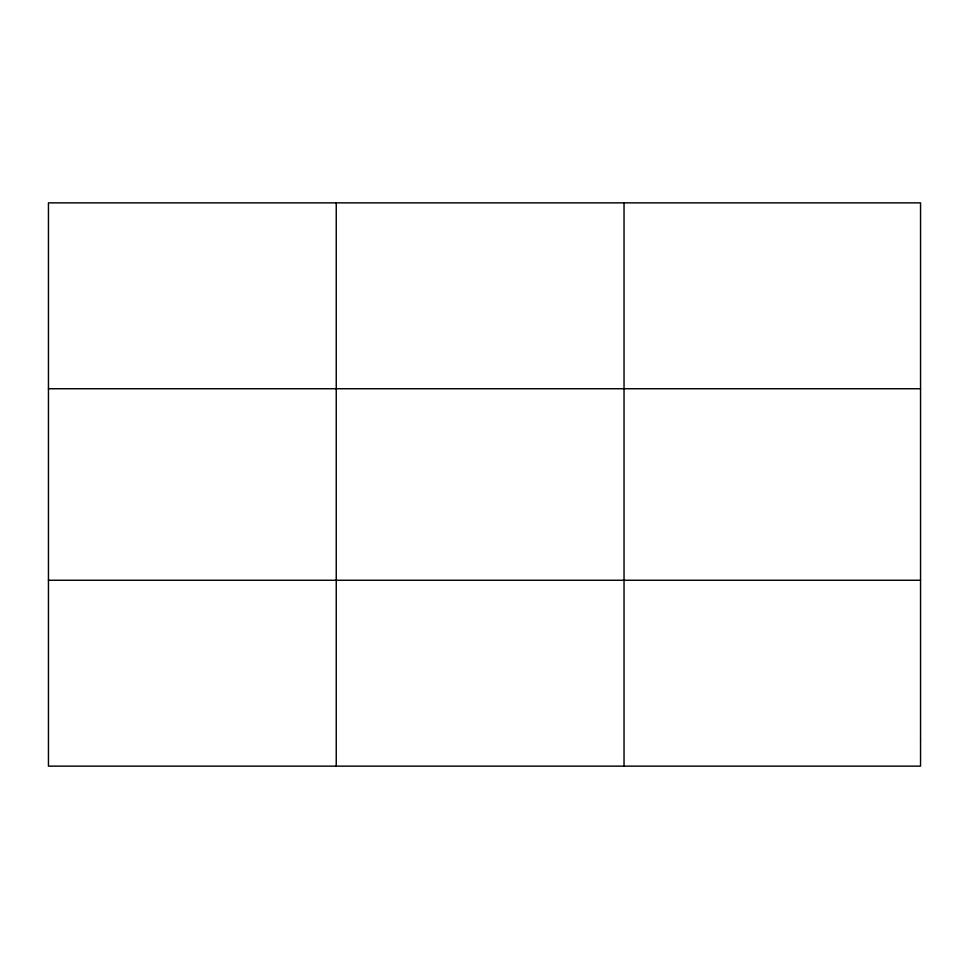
<?xml version="1.0" encoding="UTF-8"?>
<svg xmlns="http://www.w3.org/2000/svg" width="969" height="969" viewBox="0 0 969 969"><rect width="100%" height="100%" fill="white"/><g stroke="black" fill="none" stroke-linecap="round" stroke-linejoin="round"><path stroke-width="1.45" d="M336.243 766.14L336.243 202.86M624.036 766.14L624.036 202.86M48.45 388.739L920.55 388.739M48.45 580.261L920.55 580.261M920.55 739.589L920.55 766.14L48.45 766.14L48.45 202.86L920.55 202.86L920.55 739.589"/></g></svg>
